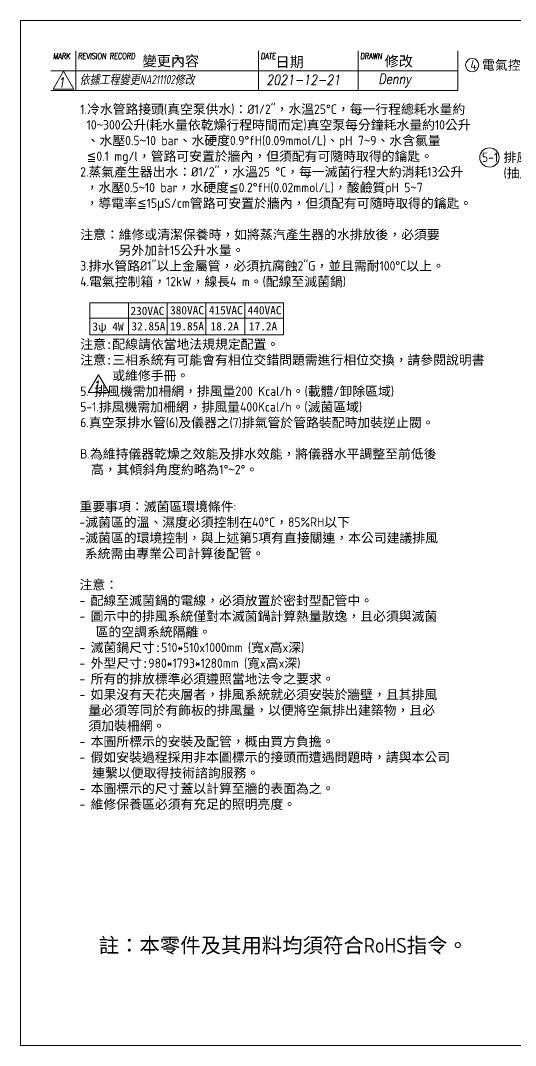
# Model space of a CAD drawing. Header units: millimetres. Extents: x -215875 to -179875, y -18175 to -2215.
# Drawn here: x -193060 to -188589, y -18175 to -8905 of the extents above; entities that cross this region are included whole.
import ezdxf

# ---------------------------------------------------------------- set-up
doc = ezdxf.new("R2010")
doc.units = ezdxf.units.MM
doc.header["$MEASUREMENT"] = 0
doc.layers.get('0').update_dxf_attribs({"lineweight": 25})
for name, color, linetype, lineweight in [('D', 3, 'Continuous', 13), ('F', 7, 'Continuous', 15), ('T', 4, 'Continuous', 15)]:
    doc.layers.add(name, color=color, linetype=linetype, lineweight=lineweight)
doc.styles.get("Standard").update_dxf_attribs({"font": 'KAIU.TTF'})
doc.styles.add('STU25', font='isocp2.shx')
doc.styles.add('Text', font='romans.shx', dxfattribs={"width": 0.8, "oblique": 10})

msp = doc.modelspace()

# ---------------------------------------------------------------- linework, layer by layer
at = {"layer": 'D'}
for p, q in [((-192435.18, -11458.738), (-192435.18, -11747.391)), ((-192435.18, -11458.738), (-190685.18, -11458.738)), ((-192085.18, -11458.738), (-192085.18, -11747.391)), ((-191735.18, -11458.738), (-191735.18, -11747.391)), ((-191385.18, -11458.738), (-191385.18, -11747.391)), ((-191035.18, -11458.738), (-191035.18, -11747.391)), ((-190685.18, -11458.738), (-190685.18, -11747.391)), ((-192435.18, -11597.391), (-190685.18, -11597.391)), ((-192435.18, -11747.391), (-190685.18, -11747.391))]:
    msp.add_line(p, q, dxfattribs=at)
for centre, radius in [((-188980.605, -9307.858), 60), ((-188824.501, -10143.797), 87.5)]:
    msp.add_circle(centre, radius, dxfattribs=at)
at = {"layer": 'F', "color": 7}
for p, q in [((-192560.889, -9178.901), (-192560.889, -9538.901)), ((-190910.74, -9538.901), (-190910.74, -9178.901)), ((-190010.74, -9538.901), (-190010.74, -9178.901)), ((-189110.74, -9538.901), (-189110.74, -9178.901)), ((-189110.74, -9358.901), (-192785.889, -9358.901)), ((-192785.889, -9538.901), (-189110.74, -9538.901))]:
    msp.add_line(p, q, dxfattribs=at)
at = {"layer": 'F'}
msp.add_line((-189110.74, -9178.901), (-189110.74, -9538.901), dxfattribs=at)
at = {"layer": 'F', "color": 6}
msp.add_lwpolyline([(-193059.911, -8904.879), (-193059.911, -18174.879), (-179874.911, -18174.879), (-179874.911, -8904.879)], close=True, dxfattribs=at)
msp.add_lwpolyline([(-193059.911, -8904.879), (-193059.911, -18174.879), (-179874.911, -18174.879), (-179874.911, -8904.879)], close=True, dxfattribs=at)
at = {"layer": 'F', "color": 7}
for points in [[(-192671.673, -9364.57), (-192765.164, -9526.501), (-192578.183, -9526.501)], [(-192356.15, -12108.135), (-192449.641, -12270.066), (-192262.659, -12270.066)]]:
    msp.add_lwpolyline(points, close=True, dxfattribs=at)

# ---------------------------------------------------------------- texts
at = {"lineweight": -3}
for s, p in [('變更內容', (-191956.555, -9317.685)), ('日期', (-190756.394, -9326.585)), ('修改', (-189770.916, -9319.465))]:
    msp.add_text(s, height=93.4085, dxfattribs=at).set_placement(p)
at = {"insert": (-192353.597, -17201.452), "char_height": 135.00867, "attachment_point": 1, "style": 'STU25'}
msp.add_mtext('{\\f標楷體|b0|i0|c136|p65;註：本零件及其用料均須符合}RoHS{\\f標楷體|b0|i0|c136|p65;指令。}', dxfattribs=at)
at = {"layer": 'D', "char_height": 85, "attachment_point": 1}
for s, insert in [('{\\Fisocp2.shx;\\C3;4 \\f標楷體|b0|i0|c136|p65;電氣控制箱}', (-188997.503, -9265.215)), ('{\\Fisocp2.shx;\\C3;5-1 \\f標楷體|b0|i0|c136|p65;排風機\\P\\Fisocp2.shx;    (\\f標楷體|b0|i0|c136|p65;抽風機\\Fisocp2.shx;)}', (-188891.427, -10099.248))]:
    msp.add_mtext(s, dxfattribs=dict(at, insert=insert))
at = {"layer": 'D', "color": 11, "attachment_point": 1, "style": 'STU25'}
for s, insert, char_height in [('1.{\\f標楷體|b0|i0|c136|p65;冷水管路接頭}({\\f標楷體|b0|i0|c136|p65;真空泵供水}){\\f標楷體|b0|i0|c136|p65;：}%%C1/2"{\\f標楷體|b0|i0|c136|p65;，水溫}25%%DC{\\f標楷體|b0|i0|c136|p65;，每一行程總耗水量約\\P }10{\\f標楷體|b0|i0|c136|p65;~}300{\\f標楷體|b0|i0|c136|p65;公升}({\\f標楷體|b0|i0|c136|p65;耗水量依乾燥行程時間而定}){\\f標楷體|b0|i0|c136|p65;真空泵每分鐘耗水量約}10{\\f標楷體|b0|i0|c136|p65;公升\\P 、水壓}0.5{\\f標楷體|b0|i0|c136|p65;~}10 bar{\\f標楷體|b0|i0|c136|p65;、水硬度}0.9%%DfH(0.09mmol/L){\\f標楷體|b0|i0|c136|p65;、}pH 7{\\f標楷體|b0|i0|c136|p65;~}9{\\f標楷體|b0|i0|c136|p65;、水含氯量\\P \\f新細明體|b0|i0|c136|p18;≦}0.1 mg/l{\\f標楷體|b0|i0|c136|p65;，管路可安置於牆內，但須配有可隨時取得的鑰匙。}\\P2.{\\f標楷體|b0|i0|c136|p65;蒸氣產生器出水：}%%C1/2"{\\f標楷體|b0|i0|c136|p65;，水溫}25 %%DC{\\f標楷體|b0|i0|c136|p65;，每一滅菌行程大約消耗}13{\\f標楷體|b0|i0|c136|p65;公升}\\P {\\f標楷體|b0|i0|c136|p65;，水壓}0.5{\\f標楷體|b0|i0|c136|p65;~}10 bar{\\f標楷體|b0|i0|c136|p65;，水硬度\\f新細明體|b0|i0|c136|p18;≦}0.2%%DfH(0.02mmol/L){\\f標楷體|b0|i0|c136|p65;，酸鹼質}pH 5{\\f標楷體|b0|i0|c136|p65;~}7\\P {\\f標楷體|b0|i0|c136|p65;，導電率\\f新細明體|b0|i0|c136|p18;≦}15{\\f新細明體|b0|i0|c136|p16;μ}S/cm{\\f標楷體|b0|i0|c136|p65;管路可安置於牆內，但須配有可隨時取得的鑰匙。\\P\\P注意：維修或清潔保養時，如將蒸汽產生器的水排放後，必須要\\P      另外加計}15{\\f標楷體|b0|i0|c136|p65;公升水量。}\\P3.{\\f標楷體|b0|i0|c136|p65;排水管路}%%C1"{\\f標楷體|b0|i0|c136|p65;以上金屬管，必須抗腐蝕}2"G{\\f標楷體|b0|i0|c136|p65;，並且需耐}100%%DC{\\f標楷體|b0|i0|c136|p65;以上。} \\P4.{\\f標楷體|b0|i0|c136|p65;電氣控制箱，}12kW{\\f標楷體|b0|i0|c136|p65;，線長}4 m{\\f標楷體|b0|i0|c136|p65;。}({\\f標楷體|b0|i0|c136|p65;配線至滅菌鍋})\\P\\P\\P\\P{\\f標楷體|b0|i0|c136|p65;注意:配線請依當地法規規定配置。\\P\\fDFKai-SB|b0|i0|c136|p65;注意:三相系統有可能會有相位交錯問題需進行相位交換，請參閱說明書\\P     或維修手冊。}\\P5. {\\f標楷體|b0|i0|c136|p65;排風機需加柵網，排風量}200 Kcal/h{\\f標楷體|b0|i0|c136|p65;。}({\\f標楷體|b0|i0|c136|p65;載體}/{\\f標楷體|b0|i0|c136|p65;卸除區域})\\P5-1.{\\f標楷體|b0|i0|c136|p65;排風機需加柵網，排風量}400Kcal/h{\\f標楷體|b0|i0|c136|p65;。}({\\f標楷體|b0|i0|c136|p65;滅菌區域})\\P6.{\\f標楷體|b0|i0|c136|p65;真空泵排水管}(6){\\f標楷體|b0|i0|c136|p65;及儀器之}(7){\\f標楷體|b0|i0|c136|p65;排氣管於管路裝配時加裝逆止閥。\\P}\\PB.{\\f標楷體|b0|i0|c136|p65;為維持儀器乾燥之效能及排水效能，將儀器水平調整至前低後}\\P  {\\f標楷體|b0|i0|c136|p65;高，其傾斜角度約略為}1%%D{\\f標楷體|b0|i0|c136|p65;~}2%%D{\\f標楷體|b0|i0|c136|p65;。}', (-192520.705, -9664.444), 85), ('{\\f標楷體|b0|i0|c136|p65;230VAC}', (-192066.936, -11493.88), 75), ('{\\f標楷體|b0|i0|c136|p65;380VAC}', (-191709.053, -11487.694), 75), ('{\\f標楷體|b0|i0|c136|p65;415VAC}', (-191359.053, -11487.694), 75), ('{\\f標楷體|b0|i0|c136|p65;440VAC}', (-191009.053, -11487.694), 75), ('{\\f標楷體|b0|i0|c136|p65;3ψ 4W}', (-192411.371, -11635.38), 75), ('{\\f標楷體|b0|i0|c136|p65;32.85A}', (-192057.961, -11632.71), 75), ('{\\f標楷體|b0|i0|c136|p65;19.85A}', (-191709.166, -11632.71), 75), ('{\\f標楷體|b0|i0|c136|p65;18.2A}', (-191343.115, -11632.71), 75), ('{\\f標楷體|b0|i0|c136|p65;17.2A}', (-190996.726, -11632.71), 75), ('{\\f標楷體|b0|i0|c136|p65;重要事項：滅菌區環境條件}:\\P-{\\f標楷體|b0|i0|c136|p65;滅菌區的溫、濕度必須控制在}40%%DC{\\f標楷體|b0|i0|c136|p65;，}85%RH{\\f標楷體|b0|i0|c136|p65;以下\\P}-{\\f標楷體|b0|i0|c136|p65;滅菌區的環境控制，與上述第}5{\\f標楷體|b0|i0|c136|p65;項有直接關連，本公司建議排風\\P} {\\f標楷體|b0|i0|c136|p65;系統需由專業公司計算後配管。\\P\\P注意：\\P}- {\\f標楷體|b0|i0|c136|p65;配線至滅菌鍋的電線，必須放置於密封型配管中。\\P}- {\\f標楷體|b0|i0|c136|p65;圖示中的排風系統僅對本滅菌鍋計算熱量散逸，且必須與滅菌\\P}   {\\f標楷體|b0|i0|c136|p65;區的空調系統隔離。\\P}- {\\f標楷體|b0|i0|c136|p65;滅菌鍋尺寸:}510*510x1000mm ({\\f標楷體|b0|i0|c136|p65;寬}x{\\f標楷體|b0|i0|c136|p65;高}x{\\f標楷體|b0|i0|c136|p65;深})\\P- {\\f標楷體|b0|i0|c136|p65;外型尺寸:}980*1793*1280mm ({\\f標楷體|b0|i0|c136|p65;寬}x{\\f標楷體|b0|i0|c136|p65;高}x{\\f標楷體|b0|i0|c136|p65;深})\\P- {\\f標楷體|b0|i0|c136|p65;所有的排放標準必須遵照當地法令之要求。\\P}- {\\f標楷體|b0|i0|c136|p65;如果沒有天花夾層者，排風系統就必須安裝於牆壁，且其排風\\P} {\\f???|b0|i0|c0|p65; \\f標楷體|b0|i0|c136|p65;量必須等同於有飾板的排風量，以便將空氣排出建築物，且必\\P} {\\f???|b0|i0|c0|p65; \\f標楷體|b0|i0|c136|p65;須加裝柵網。\\P}- {\\f標楷體|b0|i0|c136|p65;本圖所標示的安裝及配管，概由買方負擔。\\P}- {\\f標楷體|b0|i0|c136|p65;假如安裝過程採用非本圖標示的接頭而遭遇問題時，請與本公司\\P  連繫以便取得技術諮詢服務。\\P}- {\\f標楷體|b0|i0|c136|p65;本圖標示的尺寸蓋以計算至牆的表面為之。\\P}- {\\f標楷體|b0|i0|c136|p65;維修保養區必須有充足的照明亮度。}', (-192527.281, -13257.657), 85)]:
    msp.add_mtext(s, dxfattribs=dict(at, insert=insert, char_height=char_height))
at = {"layer": 'F', "color": 1, "lineweight": 15, "style": 'Text', "oblique": 5, "width": 0.8}
for s, p in [('MARK', (-192765.988, -9253.2)), ('REVISION RECORD', (-192540.988, -9253.2)), ('DATE', (-190890.838, -9253.2)), ('DRAWN', (-189990.838, -9253.2))]:
    msp.add_text(s, height=54, dxfattribs=at).set_placement(p)
at = {"layer": 'T', "lineweight": 20, "style": 'Text', "oblique": 10, "width": 0.8}
for s, height, p in [('1', 90, (-192720.611, -9510.028)), ('2021-12-21', 92, (-190840.119, -9487.129)), ('Denny', 92, (-189827.033, -9478.865)), ('1', 90, (-192405.088, -12253.593))]:
    msp.add_text(s, height=height, dxfattribs=at).set_placement(p)
at = {"layer": 'T', "linetype": 'Continuous', "lineweight": 20, "insert": (-192524.132, -9397.244), "char_height": 82.79908, "attachment_point": 1, "style": 'Text'}
msp.add_mtext('{\\fDFKai-SB|b0|i0|c136|p65;依據工程變更\\Fisocp2.shx|c136;NA211102\\fDFKai-SB|b0|i0|c136|p65;修改}', dxfattribs=at)

doc.saveas('drawing.dxf')
